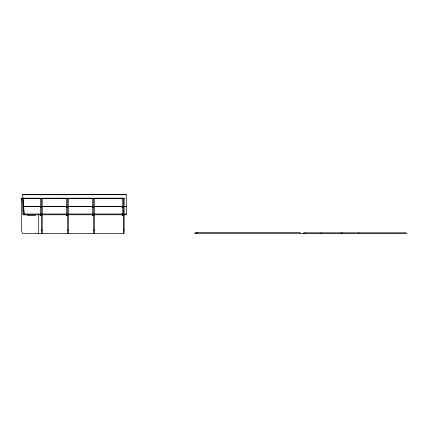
<?xml version="1.0" encoding="UTF-8"?>
<svg xmlns="http://www.w3.org/2000/svg" width="428" height="428" viewBox="0 0 428 428"><rect width="100%" height="100%" fill="white"/><g stroke="black" fill="none" stroke-linecap="round" stroke-linejoin="round"><path stroke-width="0.64" d="M320.733 233.34L321.251 232.816M358.3 233.34L358.825 232.816M196.591 233.34L197.378 232.559M23.005 198.678L21.924 198.779L22.631 206.35L23.711 206.248L23.005 198.159M23.486 194.66L22.705 194.729L24.107 214.792L126.292 214.792L126.292 194.66L22.7 194.729L126.292 194.729M27.419 214.653L22.989 214.84L22.663 207.248L23.749 207.2L24.075 214.792M35.481 215.391L27.89 215.717L27.841 214.631M21.4 198.678L124.12 198.678M40.376 198.779L41.463 198.779M66.436 198.779L67.522 198.779M92.496 198.779L93.582 198.779M122.253 198.779L123.339 198.779M40.376 206.248L41.463 206.248M66.436 206.248L67.522 206.248M92.496 206.248L93.582 206.248M122.253 206.248L123.339 206.248M41.463 206.35L40.376 206.35L40.376 198.678M67.522 206.35L66.436 206.35L66.436 198.678M93.582 206.35L92.496 206.35L92.496 198.678M123.339 206.35L122.253 206.35L122.253 198.678M41.463 207.248L40.376 207.2L40.376 215.717L41.463 215.717M66.436 207.248L67.522 207.2M92.496 207.248L93.582 207.2M122.253 207.248L123.339 207.2M24.07 214.011L40.772 214.011M42.11 214.011L66.832 214.011M68.164 214.011L92.887 214.011M94.224 214.011L126.292 214.011M40.376 214.84L41.463 214.84M66.436 214.84L67.522 214.84M92.496 214.84L93.582 214.84M122.253 214.84L123.339 214.84M67.522 215.717L66.436 215.717L66.436 207.2M93.582 215.717L92.496 215.717L92.496 207.2M123.339 215.717L122.253 215.717L122.253 207.2M41.463 230.082L42.244 230.082M67.522 230.082L68.303 230.082M93.582 230.082L94.363 230.082M123.339 230.082L124.12 230.082M194.644 233.34L406.6 233.34M406.167 233.34L406.167 232.816L303.441 232.816L303.441 233.34M342.625 232.816L342.625 233.34M341.014 232.816L341.014 233.34M305.052 232.816L305.052 233.34M300.189 233.34L300.189 232.559L195.077 232.559L195.077 233.34M123.339 198.678L123.339 233.34M94.363 198.678L94.363 233.34M93.582 198.678L93.582 233.34M68.303 198.678L68.303 233.34M67.522 198.678L67.522 233.34M42.244 198.678L42.244 233.34M41.463 198.678L41.463 233.34M38.686 214.824L38.686 233.34M124.12 198.159L21.4 198.159L21.4 230.082L22.486 233.34L124.12 233.34L124.12 198.159M126.292 206.628L23.749 206.628L126.292 206.633"/></g></svg>
